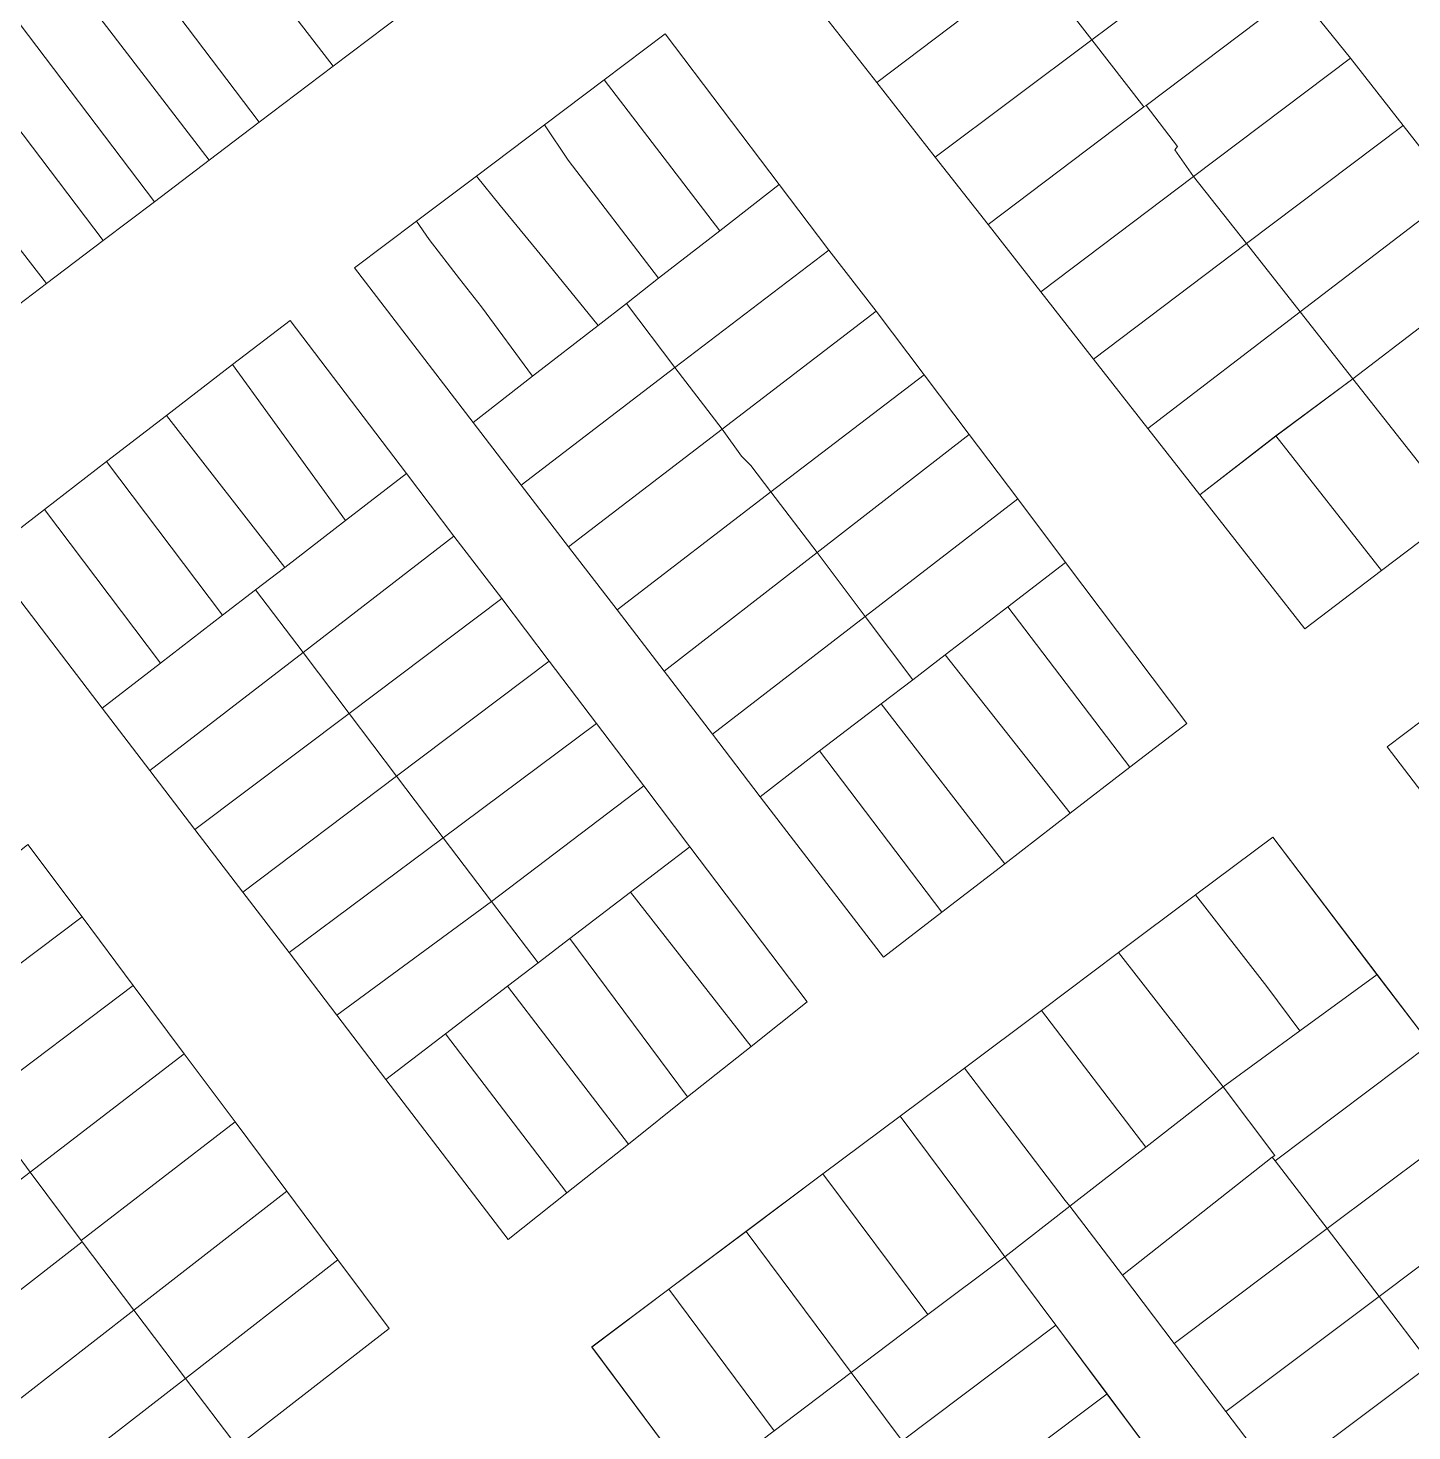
# Model space of a CAD drawing. Header units: metres. Extents: x 3873 to 16340, y -5213 to 3289.
# Drawn here: x 4429 to 4623.1, y 1346.9 to 1543.7 of the extents above; entities that cross this region are included whole.
import ezdxf

# ---------------------------------------------------------------- set-up
doc = ezdxf.new("R2010")
doc.units = ezdxf.units.M
doc.layers.add('CONTEXTO-MANZANAS', color=8, linetype='Continuous', lineweight=0, plot=False)
doc.layers.add('CONTEXTO-PARCELAS', color=9, linetype='Continuous', lineweight=0, plot=False)

msp = doc.modelspace()

# ---------------------------------------------------------------- linework, layer by layer
at = {"layer": 'CONTEXTO-MANZANAS'}
for points in [[(4606.97, 1548.79), (4614.5, 1539.45), (4621.88, 1530.01), (4629.28, 1520.54), (4636.66, 1511.1), (4651.44, 1492.16), (4640.25, 1483.73), (4629.6, 1475.7), (4618.85, 1467.57), (4608.07, 1459.41), (4593.35, 1478.2), (4586.07, 1487.51), (4578.44, 1497.23), (4571.07, 1506.66), (4563.66, 1516.1), (4556.25, 1525.57), (4548.07, 1536.04), (4533.69, 1554.38)], [(4481.72, 1545.82), (4471.82, 1538.32), (4461.44, 1530.45), (4454.44, 1525.13), (4446.75, 1519.29), (4439.57, 1513.85), (4431.6, 1507.82), (4423.72, 1501.85), (4407.69, 1489.7), (4396.69, 1504.23), (4385.16, 1519.41), (4379.19, 1527.29), (4371.82, 1537.01), (4364.29, 1546.98)], [(4501.47, 1530.1), (4509.82, 1536.38), (4518.38, 1542.85), (4534.38, 1521.7), (4541.32, 1512.51), (4547.97, 1503.95), (4554.69, 1495.04), (4561.03, 1486.63), (4567.82, 1477.63), (4574.53, 1468.7), (4591.53, 1446.13), (4583.53, 1439.98), (4575.19, 1433.54), (4566, 1426.45), (4557.19, 1419.66), (4549, 1413.32), (4531.72, 1435.85), (4525, 1444.6), (4518.22, 1453.45), (4511.63, 1462.04), (4504.82, 1470.91), (4498.19, 1479.54), (4491.44, 1488.35), (4474.82, 1510.01), (4483.5, 1516.6), (4491.94, 1522.91), (4501.47, 1530.1)], [(4465.78, 1502.66), (4482.1, 1481.16), (4488.75, 1472.38), (4495.47, 1463.66), (4502.13, 1454.88), (4508.75, 1446.13), (4515.41, 1437.35), (4521.85, 1428.82), (4538.32, 1407.07), (4530.44, 1400.82), (4521.53, 1393.73), (4513.22, 1387.1), (4504.6, 1380.26), (4496.38, 1373.73), (4479.22, 1396.2), (4472.35, 1405.2), (4465.63, 1413.98), (4459.16, 1422.45), (4452.41, 1431.26), (4446.1, 1439.54), (4439.41, 1448.26), (4423, 1469.73), (4431.35, 1476.13), (4440.03, 1482.85), (4448.47, 1489.32), (4457.72, 1496.45), (4465.78, 1502.66)], [(4632.99, 1425.35), (4619.66, 1442.85), (4632.03, 1452.2)], [(4429, 1429.16), (4436.6, 1419.01), (4443.78, 1409.38), (4450.94, 1399.76), (4458.07, 1390.23), (4465.32, 1380.51), (4472.47, 1370.88), (4479.66, 1361.26), (4458.35, 1344.7), (4437.03, 1328.1), (4429.85, 1337.73), (4422.69, 1347.35)], [(4580.03, 1262.1), (4565.85, 1281.16), (4558.66, 1290.79), (4551.5, 1300.41), (4544.32, 1310.04), (4537.16, 1319.66), (4529.96, 1329.28), (4522.91, 1338.76), (4508.12, 1358.63), (4518.91, 1366.76), (4529.7, 1374.88), (4540.5, 1382.95), (4551.32, 1391.04), (4560.35, 1397.79), (4571.16, 1405.88), (4581.97, 1413.98), (4592.78, 1422.07), (4603.6, 1430.16), (4618.21, 1410.91), (4625.65, 1401.13)]]:
    msp.add_lwpolyline(points, dxfattribs=at)
at = {"layer": 'CONTEXTO-PARCELAS'}
for points in [[(4426, 1618.85), (4434.32, 1607.98), (4442.19, 1597.66), (4450.07, 1587.32), (4457.94, 1576.98), (4460.28, 1573.95), (4465.66, 1566.85), (4481.72, 1545.82), (4471.82, 1538.32), (4450.28, 1566.26), (4415.74, 1611.07), (4426, 1618.85)], [(4426, 1618.85), (4434.32, 1607.98), (4442.19, 1597.66), (4450.07, 1587.32), (4457.94, 1576.98), (4460.28, 1573.95), (4465.66, 1566.85), (4481.72, 1545.82), (4471.82, 1538.32), (4450.28, 1566.26), (4415.74, 1611.07), (4426, 1618.85)], [(4569.97, 1552.63), (4573.25, 1555.13), (4580.35, 1560.51), (4591.28, 1568.79), (4599.69, 1558.07), (4578.22, 1542.01), (4569.97, 1552.63)], [(4569.97, 1552.63), (4573.25, 1555.13), (4580.35, 1560.51), (4591.28, 1568.79), (4599.69, 1558.07), (4578.22, 1542.01), (4569.97, 1552.63)], [(4569.97, 1552.63), (4573.25, 1555.13), (4580.35, 1560.51), (4591.28, 1568.79), (4599.69, 1558.07), (4578.22, 1542.01), (4569.97, 1552.63)], [(4548.07, 1536.04), (4533.69, 1554.38), (4550.53, 1567.1), (4564.32, 1548.35), (4548.07, 1536.04)], [(4548.07, 1536.04), (4533.69, 1554.38), (4550.53, 1567.1), (4564.32, 1548.35), (4548.07, 1536.04)], [(4548.07, 1536.04), (4533.69, 1554.38), (4550.53, 1567.1), (4564.32, 1548.35), (4548.07, 1536.04)], [(4440.22, 1558.51), (4442.22, 1560.04), (4450.28, 1566.26), (4471.82, 1538.32), (4461.44, 1530.45), (4440.22, 1558.51)], [(4440.22, 1558.51), (4442.22, 1560.04), (4450.28, 1566.26), (4471.82, 1538.32), (4461.44, 1530.45), (4440.22, 1558.51)], [(4454.44, 1525.13), (4433.07, 1553.01), (4434.28, 1553.95), (4440.22, 1558.51), (4461.44, 1530.45), (4454.44, 1525.13)], [(4454.44, 1525.13), (4433.07, 1553.01), (4434.28, 1553.95), (4440.22, 1558.51), (4461.44, 1530.45), (4454.44, 1525.13)], [(4578.22, 1542.01), (4599.69, 1558.07), (4606.97, 1548.79), (4585.82, 1532.82), (4585.5, 1532.6), (4578.22, 1542.01)], [(4578.22, 1542.01), (4599.69, 1558.07), (4606.97, 1548.79), (4585.82, 1532.82), (4585.5, 1532.6), (4578.22, 1542.01)], [(4426.35, 1547.85), (4433.07, 1553.01), (4454.44, 1525.13), (4446.75, 1519.29), (4425.57, 1547.26), (4426.35, 1547.85)], [(4426.35, 1547.85), (4433.07, 1553.01), (4454.44, 1525.13), (4446.75, 1519.29), (4425.57, 1547.26), (4426.35, 1547.85)], [(4556.25, 1525.57), (4548.07, 1536.04), (4564.32, 1548.35), (4569.97, 1552.63), (4578.22, 1542.01), (4556.25, 1525.57)], [(4556.25, 1525.57), (4548.07, 1536.04), (4564.32, 1548.35), (4569.97, 1552.63), (4578.22, 1542.01), (4556.25, 1525.57)], [(4585.82, 1532.82), (4606.97, 1548.79), (4614.5, 1539.45), (4592.5, 1522.85), (4589.85, 1526.6), (4590.25, 1527.07), (4585.82, 1532.82)], [(4585.82, 1532.82), (4606.97, 1548.79), (4614.5, 1539.45), (4592.5, 1522.85), (4589.85, 1526.6), (4590.25, 1527.07), (4585.82, 1532.82)], [(4439.57, 1513.85), (4418.41, 1541.76), (4425.57, 1547.26), (4446.75, 1519.29), (4439.57, 1513.85)], [(4439.57, 1513.85), (4418.41, 1541.76), (4425.57, 1547.26), (4446.75, 1519.29), (4439.57, 1513.85)], [(4431.6, 1507.82), (4408.82, 1537.23), (4417, 1543.66), (4418.41, 1541.76), (4439.57, 1513.85), (4431.6, 1507.82)], [(4431.6, 1507.82), (4408.82, 1537.23), (4417, 1543.66), (4418.41, 1541.76), (4439.57, 1513.85), (4431.6, 1507.82)], [(4526.07, 1515.23), (4509.82, 1536.38), (4518.38, 1542.85), (4534.38, 1521.7), (4526.07, 1515.23)], [(4526.07, 1515.23), (4509.82, 1536.38), (4518.38, 1542.85), (4534.38, 1521.7), (4526.07, 1515.23)], [(4526.07, 1515.23), (4509.82, 1536.38), (4518.38, 1542.85), (4534.38, 1521.7), (4526.07, 1515.23)], [(4556.25, 1525.57), (4578.22, 1542.01), (4585.5, 1532.6), (4563.66, 1516.1), (4556.25, 1525.57)], [(4556.25, 1525.57), (4578.22, 1542.01), (4585.5, 1532.6), (4563.66, 1516.1), (4556.25, 1525.57)], [(4556.25, 1525.57), (4578.22, 1542.01), (4585.5, 1532.6), (4563.66, 1516.1), (4556.25, 1525.57)], [(4592.5, 1522.85), (4614.5, 1539.45), (4621.88, 1530.01), (4599.91, 1513.45), (4592.5, 1522.85)], [(4592.5, 1522.85), (4614.5, 1539.45), (4621.88, 1530.01), (4599.91, 1513.45), (4592.5, 1522.85)], [(4592.5, 1522.85), (4614.5, 1539.45), (4621.88, 1530.01), (4599.91, 1513.45), (4592.5, 1522.85)], [(4423.72, 1501.85), (4413.25, 1515.54), (4401.72, 1530.66), (4401.35, 1531.35), (4408.82, 1537.23), (4431.6, 1507.82), (4423.72, 1501.85)], [(4423.72, 1501.85), (4413.25, 1515.54), (4401.72, 1530.66), (4401.35, 1531.35), (4408.82, 1537.23), (4431.6, 1507.82), (4423.72, 1501.85)], [(4517.47, 1508.57), (4504.78, 1525.13), (4501.47, 1530.1), (4509.82, 1536.38), (4526.07, 1515.23), (4517.47, 1508.57)], [(4517.47, 1508.57), (4504.78, 1525.13), (4501.47, 1530.1), (4509.82, 1536.38), (4526.07, 1515.23), (4517.47, 1508.57)], [(4517.47, 1508.57), (4504.78, 1525.13), (4501.47, 1530.1), (4509.82, 1536.38), (4526.07, 1515.23), (4517.47, 1508.57)], [(4585.5, 1532.6), (4585.82, 1532.82), (4590.25, 1527.07), (4589.85, 1526.6), (4592.5, 1522.85), (4571.07, 1506.66), (4563.66, 1516.1), (4585.5, 1532.6)], [(4585.5, 1532.6), (4585.82, 1532.82), (4590.25, 1527.07), (4589.85, 1526.6), (4592.5, 1522.85), (4571.07, 1506.66), (4563.66, 1516.1), (4585.5, 1532.6)], [(4508.97, 1501.95), (4501.5, 1511.13), (4495.25, 1518.79), (4491.94, 1522.91), (4501.47, 1530.1), (4504.78, 1525.13), (4517.47, 1508.57), (4512.97, 1505.04), (4508.97, 1501.95)], [(4508.97, 1501.95), (4501.5, 1511.13), (4495.25, 1518.79), (4491.94, 1522.91), (4501.47, 1530.1), (4504.78, 1525.13), (4517.47, 1508.57), (4512.97, 1505.04), (4508.97, 1501.95)], [(4508.97, 1501.95), (4501.5, 1511.13), (4495.25, 1518.79), (4491.94, 1522.91), (4501.47, 1530.1), (4504.78, 1525.13), (4517.47, 1508.57), (4512.97, 1505.04), (4508.97, 1501.95)], [(4607.44, 1503.85), (4599.91, 1513.45), (4621.88, 1530.01), (4629.28, 1520.54), (4607.44, 1503.85)], [(4607.44, 1503.85), (4599.91, 1513.45), (4621.88, 1530.01), (4629.28, 1520.54), (4607.44, 1503.85)], [(4607.44, 1503.85), (4599.91, 1513.45), (4621.88, 1530.01), (4629.28, 1520.54), (4607.44, 1503.85)], [(4483.5, 1516.6), (4491.94, 1522.91), (4495.25, 1518.79), (4501.5, 1511.13), (4508.97, 1501.95), (4499.78, 1494.82), (4492.63, 1504.57), (4489.53, 1508.51), (4485.28, 1514.01), (4483.5, 1516.6)], [(4483.5, 1516.6), (4491.94, 1522.91), (4495.25, 1518.79), (4501.5, 1511.13), (4508.97, 1501.95), (4499.78, 1494.82), (4492.63, 1504.57), (4489.53, 1508.51), (4485.28, 1514.01), (4483.5, 1516.6)], [(4483.5, 1516.6), (4491.94, 1522.91), (4495.25, 1518.79), (4501.5, 1511.13), (4508.97, 1501.95), (4499.78, 1494.82), (4492.63, 1504.57), (4489.53, 1508.51), (4485.28, 1514.01), (4483.5, 1516.6)], [(4512.97, 1505.04), (4517.47, 1508.57), (4526.07, 1515.23), (4534.38, 1521.7), (4541.32, 1512.51), (4519.75, 1496.04), (4512.97, 1505.04)], [(4512.97, 1505.04), (4517.47, 1508.57), (4526.07, 1515.23), (4534.38, 1521.7), (4541.32, 1512.51), (4519.75, 1496.04), (4512.97, 1505.04)], [(4512.97, 1505.04), (4517.47, 1508.57), (4526.07, 1515.23), (4534.38, 1521.7), (4541.32, 1512.51), (4519.75, 1496.04), (4512.97, 1505.04)], [(4578.44, 1497.23), (4571.07, 1506.66), (4592.5, 1522.85), (4599.91, 1513.45), (4578.44, 1497.23)], [(4578.44, 1497.23), (4571.07, 1506.66), (4592.5, 1522.85), (4599.91, 1513.45), (4578.44, 1497.23)], [(4614.82, 1494.48), (4607.44, 1503.85), (4629.28, 1520.54), (4636.66, 1511.1), (4624.97, 1502.23), (4614.82, 1494.48)], [(4614.82, 1494.48), (4607.44, 1503.85), (4629.28, 1520.54), (4636.66, 1511.1), (4624.97, 1502.23), (4614.82, 1494.48)], [(4474.82, 1510.01), (4483.5, 1516.6), (4485.28, 1514.01), (4489.53, 1508.51), (4492.63, 1504.57), (4499.78, 1494.82), (4491.44, 1488.35), (4474.82, 1510.01)], [(4474.82, 1510.01), (4483.5, 1516.6), (4485.28, 1514.01), (4489.53, 1508.51), (4492.63, 1504.57), (4499.78, 1494.82), (4491.44, 1488.35), (4474.82, 1510.01)], [(4474.82, 1510.01), (4483.5, 1516.6), (4485.28, 1514.01), (4489.53, 1508.51), (4492.63, 1504.57), (4499.78, 1494.82), (4491.44, 1488.35), (4474.82, 1510.01)], [(4578.44, 1497.23), (4599.91, 1513.45), (4607.44, 1503.85), (4586.07, 1487.51), (4578.44, 1497.23)], [(4578.44, 1497.23), (4599.91, 1513.45), (4607.44, 1503.85), (4586.07, 1487.51), (4578.44, 1497.23)], [(4526.38, 1487.41), (4519.75, 1496.04), (4541.32, 1512.51), (4547.97, 1503.95), (4526.38, 1487.41)], [(4526.38, 1487.41), (4519.75, 1496.04), (4541.32, 1512.51), (4547.97, 1503.95), (4526.38, 1487.41)], [(4526.38, 1487.41), (4519.75, 1496.04), (4541.32, 1512.51), (4547.97, 1503.95), (4526.38, 1487.41)], [(4498.19, 1479.54), (4491.44, 1488.35), (4499.78, 1494.82), (4508.97, 1501.95), (4512.97, 1505.04), (4519.75, 1496.04), (4498.19, 1479.54)], [(4498.19, 1479.54), (4491.44, 1488.35), (4499.78, 1494.82), (4508.97, 1501.95), (4512.97, 1505.04), (4519.75, 1496.04), (4498.19, 1479.54)], [(4498.19, 1479.54), (4491.44, 1488.35), (4499.78, 1494.82), (4508.97, 1501.95), (4512.97, 1505.04), (4519.75, 1496.04), (4498.19, 1479.54)], [(4529.1, 1483.6), (4526.38, 1487.41), (4547.97, 1503.95), (4554.69, 1495.04), (4533.22, 1478.6), (4530.38, 1482.32), (4529.1, 1483.6)], [(4529.1, 1483.6), (4526.38, 1487.41), (4547.97, 1503.95), (4554.69, 1495.04), (4533.22, 1478.6), (4530.38, 1482.32), (4529.1, 1483.6)], [(4586.07, 1487.51), (4607.44, 1503.85), (4614.82, 1494.47), (4604.04, 1486.44), (4593.35, 1478.19), (4586.07, 1487.51)], [(4586.07, 1487.51), (4607.44, 1503.85), (4614.82, 1494.47), (4604.04, 1486.44), (4593.35, 1478.19), (4586.07, 1487.51)], [(4457.72, 1496.45), (4465.78, 1502.66), (4482.1, 1481.16), (4473.53, 1474.57), (4457.72, 1496.45)], [(4457.72, 1496.45), (4465.78, 1502.66), (4482.1, 1481.16), (4473.53, 1474.57), (4457.72, 1496.45)], [(4457.72, 1496.45), (4465.78, 1502.66), (4482.1, 1481.16), (4473.53, 1474.57), (4457.72, 1496.45)], [(4629.6, 1475.7), (4614.82, 1494.48), (4624.97, 1502.23), (4626.91, 1499.48), (4627.69, 1500.04), (4640.25, 1483.73), (4629.6, 1475.7)], [(4629.6, 1475.7), (4614.82, 1494.48), (4624.97, 1502.23), (4626.91, 1499.48), (4627.69, 1500.04), (4640.25, 1483.73), (4629.6, 1475.7)], [(4629.6, 1475.7), (4614.82, 1494.48), (4624.97, 1502.23), (4626.91, 1499.48), (4627.69, 1500.04), (4640.25, 1483.73), (4629.6, 1475.7)], [(4448.47, 1489.32), (4457.72, 1496.45), (4473.53, 1474.57), (4465.03, 1468.01), (4448.47, 1489.32)], [(4448.47, 1489.32), (4457.72, 1496.45), (4473.53, 1474.57), (4465.03, 1468.01), (4448.47, 1489.32)], [(4448.47, 1489.32), (4457.72, 1496.45), (4473.53, 1474.57), (4465.03, 1468.01), (4448.47, 1489.32)], [(4498.19, 1479.54), (4519.75, 1496.04), (4526.38, 1487.41), (4504.82, 1470.91), (4498.19, 1479.54)], [(4498.19, 1479.54), (4519.75, 1496.04), (4526.38, 1487.41), (4504.82, 1470.91), (4498.19, 1479.54)], [(4498.19, 1479.54), (4519.75, 1496.04), (4526.38, 1487.41), (4504.82, 1470.91), (4498.19, 1479.54)], [(4533.22, 1478.6), (4554.69, 1495.04), (4561.03, 1486.63), (4539.72, 1470.1), (4533.22, 1478.6)], [(4533.22, 1478.6), (4554.69, 1495.04), (4561.03, 1486.63), (4539.72, 1470.1), (4533.22, 1478.6)], [(4533.22, 1478.6), (4554.69, 1495.04), (4561.03, 1486.63), (4539.72, 1470.1), (4533.22, 1478.6)], [(4618.85, 1467.57), (4604.03, 1486.45), (4614.82, 1494.48), (4629.6, 1475.7), (4618.85, 1467.57)], [(4618.85, 1467.57), (4604.03, 1486.45), (4614.82, 1494.48), (4629.6, 1475.7), (4618.85, 1467.57)], [(4456.32, 1461.29), (4440.03, 1482.85), (4448.47, 1489.32), (4465.03, 1468.01), (4460.94, 1464.85), (4456.32, 1461.29)], [(4456.32, 1461.29), (4440.03, 1482.85), (4448.47, 1489.32), (4465.03, 1468.01), (4460.94, 1464.85), (4456.32, 1461.29)], [(4456.32, 1461.29), (4440.03, 1482.85), (4448.47, 1489.32), (4465.03, 1468.01), (4460.94, 1464.85), (4456.32, 1461.29)], [(4511.63, 1462.04), (4504.82, 1470.91), (4526.38, 1487.41), (4529.1, 1483.6), (4530.38, 1482.32), (4533.22, 1478.6), (4511.63, 1462.04)], [(4511.63, 1462.04), (4504.82, 1470.91), (4526.38, 1487.41), (4529.1, 1483.6), (4530.38, 1482.32), (4533.22, 1478.6), (4511.63, 1462.04)], [(4511.63, 1462.04), (4504.82, 1470.91), (4526.38, 1487.41), (4529.1, 1483.6), (4530.38, 1482.32), (4533.22, 1478.6), (4511.63, 1462.04)], [(4546.44, 1461.13), (4539.72, 1470.1), (4561.03, 1486.63), (4567.82, 1477.63), (4546.44, 1461.13)], [(4546.44, 1461.13), (4539.72, 1470.1), (4561.03, 1486.63), (4567.82, 1477.63), (4546.44, 1461.13)], [(4608.07, 1459.41), (4593.35, 1478.2), (4604.03, 1486.45), (4618.85, 1467.57), (4608.07, 1459.41)], [(4608.07, 1459.41), (4593.35, 1478.2), (4604.03, 1486.45), (4618.85, 1467.57), (4608.07, 1459.41)], [(4447.6, 1454.57), (4431.35, 1476.13), (4440.03, 1482.85), (4456.32, 1461.29), (4447.6, 1454.57)], [(4447.6, 1454.57), (4431.35, 1476.13), (4440.03, 1482.85), (4456.32, 1461.29), (4447.6, 1454.57)], [(4447.6, 1454.57), (4431.35, 1476.13), (4440.03, 1482.85), (4456.32, 1461.29), (4447.6, 1454.57)], [(4467.6, 1456.07), (4460.94, 1464.85), (4465.03, 1468.01), (4473.53, 1474.57), (4482.1, 1481.16), (4488.75, 1472.38), (4467.6, 1456.07)], [(4467.6, 1456.07), (4460.94, 1464.85), (4465.03, 1468.01), (4473.53, 1474.57), (4482.1, 1481.16), (4488.75, 1472.38), (4467.6, 1456.07)], [(4467.6, 1456.07), (4460.94, 1464.85), (4465.03, 1468.01), (4473.53, 1474.57), (4482.1, 1481.16), (4488.75, 1472.38), (4467.6, 1456.07)], [(4518.22, 1453.45), (4511.63, 1462.04), (4533.22, 1478.6), (4539.72, 1470.1), (4518.22, 1453.45)], [(4518.22, 1453.45), (4511.63, 1462.04), (4533.22, 1478.6), (4539.72, 1470.1), (4518.22, 1453.45)], [(4518.22, 1453.45), (4511.63, 1462.04), (4533.22, 1478.6), (4539.72, 1470.1), (4518.22, 1453.45)], [(4439.41, 1448.26), (4423, 1469.73), (4431.35, 1476.13), (4447.6, 1454.57), (4439.41, 1448.26)], [(4439.41, 1448.26), (4423, 1469.73), (4431.35, 1476.13), (4447.6, 1454.57), (4439.41, 1448.26)], [(4439.41, 1448.26), (4423, 1469.73), (4431.35, 1476.13), (4447.6, 1454.57), (4439.41, 1448.26)], [(4574.53, 1468.7), (4566.44, 1462.48), (4557.63, 1455.76), (4553.13, 1452.26), (4546.44, 1461.13), (4567.82, 1477.63), (4574.53, 1468.7)], [(4574.53, 1468.7), (4566.44, 1462.48), (4557.63, 1455.76), (4553.13, 1452.26), (4546.44, 1461.13), (4567.82, 1477.63), (4574.53, 1468.7)], [(4467.6, 1456.07), (4488.75, 1472.38), (4495.47, 1463.66), (4474.07, 1447.54), (4467.6, 1456.07)], [(4467.6, 1456.07), (4488.75, 1472.38), (4495.47, 1463.66), (4474.07, 1447.54), (4467.6, 1456.07)], [(4467.6, 1456.07), (4488.75, 1472.38), (4495.47, 1463.66), (4474.07, 1447.54), (4467.6, 1456.07)], [(4518.22, 1453.45), (4539.72, 1470.1), (4546.44, 1461.13), (4525, 1444.6), (4518.22, 1453.45)], [(4518.22, 1453.45), (4539.72, 1470.1), (4546.44, 1461.13), (4525, 1444.6), (4518.22, 1453.45)], [(4518.22, 1453.45), (4539.72, 1470.1), (4546.44, 1461.13), (4525, 1444.6), (4518.22, 1453.45)], [(4566.44, 1462.48), (4574.53, 1468.7), (4591.53, 1446.13), (4583.53, 1439.98), (4566.44, 1462.48)], [(4566.44, 1462.48), (4574.53, 1468.7), (4591.53, 1446.13), (4583.53, 1439.98), (4566.44, 1462.48)], [(4566.44, 1462.48), (4574.53, 1468.7), (4591.53, 1446.13), (4583.53, 1439.98), (4566.44, 1462.48)], [(4439.41, 1448.26), (4447.6, 1454.57), (4456.32, 1461.29), (4460.94, 1464.85), (4467.6, 1456.07), (4446.1, 1439.54), (4439.41, 1448.26)], [(4439.41, 1448.26), (4447.6, 1454.57), (4456.32, 1461.29), (4460.94, 1464.85), (4467.6, 1456.07), (4446.1, 1439.54), (4439.41, 1448.26)], [(4439.41, 1448.26), (4447.6, 1454.57), (4456.32, 1461.29), (4460.94, 1464.85), (4467.6, 1456.07), (4446.1, 1439.54), (4439.41, 1448.26)], [(4474.07, 1447.54), (4495.47, 1463.66), (4502.13, 1454.88), (4480.72, 1438.73), (4474.07, 1447.54)], [(4474.07, 1447.54), (4495.47, 1463.66), (4502.13, 1454.88), (4480.72, 1438.73), (4474.07, 1447.54)], [(4474.07, 1447.54), (4495.47, 1463.66), (4502.13, 1454.88), (4480.72, 1438.73), (4474.07, 1447.54)], [(4557.63, 1455.76), (4566.44, 1462.48), (4583.53, 1439.98), (4575.19, 1433.54), (4557.63, 1455.76)], [(4557.63, 1455.76), (4566.44, 1462.48), (4583.53, 1439.98), (4575.19, 1433.54), (4557.63, 1455.76)], [(4557.63, 1455.76), (4566.44, 1462.48), (4583.53, 1439.98), (4575.19, 1433.54), (4557.63, 1455.76)], [(4525, 1444.6), (4546.44, 1461.13), (4553.13, 1452.26), (4548.66, 1448.88), (4540.03, 1442.26), (4531.72, 1435.85), (4525, 1444.6)], [(4525, 1444.6), (4546.44, 1461.13), (4553.13, 1452.26), (4548.66, 1448.88), (4540.03, 1442.26), (4531.72, 1435.85), (4525, 1444.6)], [(4525, 1444.6), (4546.44, 1461.13), (4553.13, 1452.26), (4548.66, 1448.88), (4540.03, 1442.26), (4531.72, 1435.85), (4525, 1444.6)], [(4446.1, 1439.54), (4467.6, 1456.07), (4474.07, 1447.54), (4452.41, 1431.26), (4446.1, 1439.54)], [(4446.1, 1439.54), (4467.6, 1456.07), (4474.07, 1447.54), (4452.41, 1431.26), (4446.1, 1439.54)], [(4446.1, 1439.54), (4467.6, 1456.07), (4474.07, 1447.54), (4452.41, 1431.26), (4446.1, 1439.54)], [(4487.25, 1430.1), (4480.72, 1438.73), (4502.13, 1454.88), (4508.75, 1446.13), (4487.25, 1430.1)], [(4487.25, 1430.1), (4480.72, 1438.73), (4502.13, 1454.88), (4508.75, 1446.13), (4487.25, 1430.1)], [(4487.25, 1430.1), (4480.72, 1438.73), (4502.13, 1454.88), (4508.75, 1446.13), (4487.25, 1430.1)], [(4566, 1426.45), (4548.66, 1448.88), (4553.13, 1452.26), (4557.63, 1455.76), (4575.19, 1433.54), (4566, 1426.45)], [(4566, 1426.45), (4548.66, 1448.88), (4553.13, 1452.26), (4557.63, 1455.76), (4575.19, 1433.54), (4566, 1426.45)], [(4566, 1426.45), (4548.66, 1448.88), (4553.13, 1452.26), (4557.63, 1455.76), (4575.19, 1433.54), (4566, 1426.45)], [(4619.66, 1442.85), (4632.03, 1452.2), (4645.24, 1434.6), (4632.99, 1425.35), (4619.66, 1442.85)], [(4619.66, 1442.85), (4632.03, 1452.2), (4645.24, 1434.6), (4632.99, 1425.35), (4619.66, 1442.85)], [(4557.19, 1419.66), (4540.03, 1442.26), (4548.66, 1448.88), (4566, 1426.45), (4557.19, 1419.66)], [(4557.19, 1419.66), (4540.03, 1442.26), (4548.66, 1448.88), (4566, 1426.45), (4557.19, 1419.66)], [(4557.19, 1419.66), (4540.03, 1442.26), (4548.66, 1448.88), (4566, 1426.45), (4557.19, 1419.66)], [(4459.16, 1422.45), (4452.41, 1431.26), (4474.07, 1447.54), (4480.72, 1438.73), (4459.16, 1422.45)], [(4459.16, 1422.45), (4452.41, 1431.26), (4474.07, 1447.54), (4480.72, 1438.73), (4459.16, 1422.45)], [(4459.16, 1422.45), (4452.41, 1431.26), (4474.07, 1447.54), (4480.72, 1438.73), (4459.16, 1422.45)], [(4487.25, 1430.1), (4508.75, 1446.13), (4515.41, 1437.35), (4494.03, 1421.16), (4487.25, 1430.1)], [(4487.25, 1430.1), (4508.75, 1446.13), (4515.41, 1437.35), (4494.03, 1421.16), (4487.25, 1430.1)], [(4487.25, 1430.1), (4508.75, 1446.13), (4515.41, 1437.35), (4494.03, 1421.16), (4487.25, 1430.1)], [(4549, 1413.32), (4531.72, 1435.85), (4540.03, 1442.26), (4557.19, 1419.66), (4549, 1413.32)], [(4549, 1413.32), (4531.72, 1435.85), (4540.03, 1442.26), (4557.19, 1419.66), (4549, 1413.32)], [(4549, 1413.32), (4531.72, 1435.85), (4540.03, 1442.26), (4557.19, 1419.66), (4549, 1413.32)], [(4459.16, 1422.45), (4480.72, 1438.73), (4487.25, 1430.1), (4465.63, 1413.98), (4459.16, 1422.45)], [(4459.16, 1422.45), (4480.72, 1438.73), (4487.25, 1430.1), (4465.63, 1413.98), (4459.16, 1422.45)], [(4459.16, 1422.45), (4480.72, 1438.73), (4487.25, 1430.1), (4465.63, 1413.98), (4459.16, 1422.45)], [(4494.03, 1421.16), (4515.41, 1437.35), (4521.85, 1428.82), (4513.53, 1422.45), (4505.03, 1415.95), (4500.57, 1412.54), (4494.03, 1421.16)], [(4494.03, 1421.16), (4515.41, 1437.35), (4521.85, 1428.82), (4513.53, 1422.45), (4505.03, 1415.95), (4500.57, 1412.54), (4494.03, 1421.16)], [(4494.03, 1421.16), (4515.41, 1437.35), (4521.85, 1428.82), (4513.53, 1422.45), (4505.03, 1415.95), (4500.57, 1412.54), (4494.03, 1421.16)], [(4407.85, 1412.26), (4429, 1429.16), (4436.6, 1419.01), (4414.91, 1402.66), (4407.85, 1412.26)], [(4407.85, 1412.26), (4429, 1429.16), (4436.6, 1419.01), (4414.91, 1402.66), (4407.85, 1412.26)], [(4465.63, 1413.98), (4487.25, 1430.1), (4494.03, 1421.16), (4472.35, 1405.2), (4465.63, 1413.98)], [(4465.63, 1413.98), (4487.25, 1430.1), (4494.03, 1421.16), (4472.35, 1405.2), (4465.63, 1413.98)], [(4465.63, 1413.98), (4487.25, 1430.1), (4494.03, 1421.16), (4472.35, 1405.2), (4465.63, 1413.98)], [(4513.53, 1422.45), (4521.85, 1428.82), (4538.32, 1407.07), (4530.44, 1400.82), (4513.53, 1422.45)], [(4513.53, 1422.45), (4521.85, 1428.82), (4538.32, 1407.07), (4530.44, 1400.82), (4513.53, 1422.45)], [(4513.53, 1422.45), (4521.85, 1428.82), (4538.32, 1407.07), (4530.44, 1400.82), (4513.53, 1422.45)], [(4592.78, 1422.07), (4603.6, 1430.16), (4618.22, 1410.91), (4607.41, 1403.01), (4602.78, 1409.23), (4592.78, 1422.07)], [(4592.78, 1422.07), (4603.6, 1430.16), (4618.22, 1410.91), (4607.41, 1403.01), (4602.78, 1409.23), (4592.78, 1422.07)], [(4592.78, 1422.07), (4603.6, 1430.16), (4618.22, 1410.91), (4607.41, 1403.01), (4602.78, 1409.23), (4592.78, 1422.07)], [(4479.22, 1396.2), (4472.35, 1405.2), (4494.03, 1421.16), (4500.57, 1412.54), (4496.28, 1409.26), (4487.57, 1402.57), (4479.22, 1396.2)], [(4479.22, 1396.2), (4472.35, 1405.2), (4494.03, 1421.16), (4500.57, 1412.54), (4496.28, 1409.26), (4487.57, 1402.57), (4479.22, 1396.2)], [(4479.22, 1396.2), (4472.35, 1405.2), (4494.03, 1421.16), (4500.57, 1412.54), (4496.28, 1409.26), (4487.57, 1402.57), (4479.22, 1396.2)], [(4505.03, 1415.95), (4513.53, 1422.45), (4530.44, 1400.82), (4521.53, 1393.73), (4505.03, 1415.95)], [(4505.03, 1415.95), (4513.53, 1422.45), (4530.44, 1400.82), (4521.53, 1393.73), (4505.03, 1415.95)], [(4505.03, 1415.95), (4513.53, 1422.45), (4530.44, 1400.82), (4521.53, 1393.73), (4505.03, 1415.95)], [(4581.97, 1413.98), (4592.78, 1422.07), (4602.78, 1409.23), (4607.41, 1403.01), (4596.66, 1395.13), (4581.97, 1413.98)], [(4581.97, 1413.98), (4592.78, 1422.07), (4602.78, 1409.23), (4607.41, 1403.01), (4596.66, 1395.13), (4581.97, 1413.98)], [(4414.91, 1402.66), (4436.6, 1419.01), (4443.78, 1409.38), (4422.07, 1392.98), (4414.91, 1402.66)], [(4414.91, 1402.66), (4436.6, 1419.01), (4443.78, 1409.38), (4422.07, 1392.98), (4414.91, 1402.66)], [(4513.22, 1387.1), (4496.28, 1409.26), (4500.57, 1412.54), (4505.03, 1415.95), (4521.53, 1393.73), (4513.22, 1387.1)], [(4513.22, 1387.1), (4496.28, 1409.26), (4500.57, 1412.54), (4505.03, 1415.95), (4521.53, 1393.73), (4513.22, 1387.1)], [(4513.22, 1387.1), (4496.28, 1409.26), (4500.57, 1412.54), (4505.03, 1415.95), (4521.53, 1393.73), (4513.22, 1387.1)], [(4585.78, 1386.7), (4571.16, 1405.88), (4581.97, 1413.98), (4596.66, 1395.13), (4585.78, 1386.7)], [(4585.78, 1386.7), (4571.16, 1405.88), (4581.97, 1413.98), (4596.66, 1395.13), (4585.78, 1386.7)], [(4585.78, 1386.7), (4571.16, 1405.88), (4581.97, 1413.98), (4596.66, 1395.13), (4585.78, 1386.7)], [(4429.35, 1383.2), (4422.07, 1392.98), (4443.78, 1409.38), (4450.94, 1399.76), (4429.35, 1383.2)], [(4429.35, 1383.2), (4422.07, 1392.98), (4443.78, 1409.38), (4450.94, 1399.76), (4429.35, 1383.2)], [(4487.57, 1402.57), (4496.28, 1409.26), (4513.22, 1387.1), (4504.6, 1380.26), (4487.57, 1402.57)], [(4487.57, 1402.57), (4496.28, 1409.26), (4513.22, 1387.1), (4504.6, 1380.26), (4487.57, 1402.57)], [(4487.57, 1402.57), (4496.28, 1409.26), (4513.22, 1387.1), (4504.6, 1380.26), (4487.57, 1402.57)], [(4603.94, 1384.79), (4603.53, 1385.29), (4603.88, 1385.54), (4596.66, 1395.13), (4607.41, 1403.01), (4618.22, 1410.91), (4625.66, 1401.13), (4603.94, 1384.79)], [(4603.94, 1384.79), (4603.53, 1385.29), (4603.88, 1385.54), (4596.66, 1395.13), (4607.41, 1403.01), (4618.22, 1410.91), (4625.66, 1401.13), (4603.94, 1384.79)], [(4575.13, 1378.41), (4574.5, 1379.23), (4560.35, 1397.79), (4571.16, 1405.88), (4585.78, 1386.7), (4575.13, 1378.41)], [(4575.13, 1378.41), (4574.5, 1379.23), (4560.35, 1397.79), (4571.16, 1405.88), (4585.78, 1386.7), (4575.13, 1378.41)], [(4575.13, 1378.41), (4574.5, 1379.23), (4560.35, 1397.79), (4571.16, 1405.88), (4585.78, 1386.7), (4575.13, 1378.41)], [(4479.22, 1396.2), (4487.57, 1402.57), (4504.6, 1380.26), (4496.38, 1373.73), (4479.22, 1396.2)], [(4479.22, 1396.2), (4487.57, 1402.57), (4504.6, 1380.26), (4496.38, 1373.73), (4479.22, 1396.2)], [(4479.22, 1396.2), (4487.57, 1402.57), (4504.6, 1380.26), (4496.38, 1373.73), (4479.22, 1396.2)], [(4603.94, 1384.79), (4625.66, 1401.13), (4632.94, 1391.57), (4611.22, 1375.26), (4603.94, 1384.79)], [(4603.94, 1384.79), (4625.66, 1401.13), (4632.94, 1391.57), (4611.22, 1375.26), (4603.94, 1384.79)], [(4429.35, 1383.2), (4450.94, 1399.76), (4458.07, 1390.23), (4436.47, 1373.6), (4429.35, 1383.2)], [(4429.35, 1383.2), (4450.94, 1399.76), (4458.07, 1390.23), (4436.47, 1373.6), (4429.35, 1383.2)], [(4551.32, 1391.04), (4560.35, 1397.79), (4574.5, 1379.23), (4575.13, 1378.41), (4566, 1371.32), (4565.16, 1372.48), (4551.32, 1391.04)], [(4551.32, 1391.04), (4560.35, 1397.79), (4574.5, 1379.23), (4575.13, 1378.41), (4566, 1371.32), (4565.16, 1372.48), (4551.32, 1391.04)], [(4603.88, 1385.54), (4603.53, 1385.29), (4582.5, 1368.73), (4575.13, 1378.41), (4585.78, 1386.7), (4596.66, 1395.13), (4603.88, 1385.54)], [(4603.88, 1385.54), (4603.53, 1385.29), (4582.5, 1368.73), (4575.13, 1378.41), (4585.78, 1386.7), (4596.66, 1395.13), (4603.88, 1385.54)], [(4603.88, 1385.54), (4603.53, 1385.29), (4582.5, 1368.73), (4575.13, 1378.41), (4585.78, 1386.7), (4596.66, 1395.13), (4603.88, 1385.54)], [(4408.07, 1366.91), (4400.75, 1376.76), (4422.07, 1392.98), (4429.35, 1383.2), (4408.07, 1366.91)], [(4408.07, 1366.91), (4400.75, 1376.76), (4422.07, 1392.98), (4429.35, 1383.2), (4408.07, 1366.91)], [(4618.5, 1365.73), (4611.22, 1375.26), (4632.94, 1391.57), (4640.19, 1382.04), (4618.5, 1365.73)], [(4618.5, 1365.73), (4611.22, 1375.26), (4632.94, 1391.57), (4640.19, 1382.04), (4618.5, 1365.73)], [(4618.5, 1365.73), (4611.22, 1375.26), (4632.94, 1391.57), (4640.19, 1382.04), (4618.5, 1365.73)], [(4443.88, 1363.82), (4436.63, 1373.41), (4436.47, 1373.6), (4458.07, 1390.23), (4465.32, 1380.51), (4443.88, 1363.82)], [(4443.88, 1363.82), (4436.63, 1373.41), (4436.47, 1373.6), (4458.07, 1390.23), (4465.32, 1380.51), (4443.88, 1363.82)], [(4555.22, 1363.2), (4540.5, 1382.95), (4551.32, 1391.04), (4565.16, 1372.48), (4566, 1371.32), (4555.22, 1363.2)], [(4555.22, 1363.2), (4540.5, 1382.95), (4551.32, 1391.04), (4565.16, 1372.48), (4566, 1371.32), (4555.22, 1363.2)], [(4555.22, 1363.2), (4540.5, 1382.95), (4551.32, 1391.04), (4565.16, 1372.48), (4566, 1371.32), (4555.22, 1363.2)], [(4603.53, 1385.29), (4603.94, 1384.79), (4611.22, 1375.26), (4589.75, 1359.16), (4582.5, 1368.73), (4603.53, 1385.29)], [(4603.53, 1385.29), (4603.94, 1384.79), (4611.22, 1375.26), (4589.75, 1359.16), (4582.5, 1368.73), (4603.53, 1385.29)], [(4603.53, 1385.29), (4603.94, 1384.79), (4611.22, 1375.26), (4589.75, 1359.16), (4582.5, 1368.73), (4603.53, 1385.29)], [(4415.5, 1356.98), (4408.07, 1366.91), (4429.35, 1383.2), (4436.47, 1373.6), (4436.63, 1373.41), (4415.5, 1356.98)], [(4415.5, 1356.98), (4408.07, 1366.91), (4429.35, 1383.2), (4436.47, 1373.6), (4436.63, 1373.41), (4415.5, 1356.98)], [(4544.47, 1355.07), (4529.72, 1374.85), (4540.5, 1382.95), (4555.22, 1363.2), (4544.47, 1355.07)], [(4544.47, 1355.07), (4529.72, 1374.85), (4540.5, 1382.95), (4555.22, 1363.2), (4544.47, 1355.07)], [(4544.47, 1355.07), (4529.72, 1374.85), (4540.5, 1382.95), (4555.22, 1363.2), (4544.47, 1355.07)], [(4618.5, 1365.73), (4640.19, 1382.04), (4647.47, 1372.48), (4625.78, 1356.2), (4618.5, 1365.73)], [(4618.5, 1365.73), (4640.19, 1382.04), (4647.47, 1372.48), (4625.78, 1356.2), (4618.5, 1365.73)], [(4443.88, 1363.82), (4465.32, 1380.51), (4472.47, 1370.88), (4451.1, 1354.26), (4443.88, 1363.82)], [(4443.88, 1363.82), (4465.32, 1380.51), (4472.47, 1370.88), (4451.1, 1354.26), (4443.88, 1363.82)], [(4632.94, 1302.38), (4622.88, 1294.73), (4609, 1313.6), (4601.85, 1323.23), (4594.69, 1332.85), (4587.5, 1342.48), (4580.31, 1352.08), (4573.16, 1361.7), (4566, 1371.32), (4575.13, 1378.41), (4582.5, 1368.73), (4589.75, 1359.16), (4597.03, 1349.6), (4604.28, 1340.07), (4611.57, 1330.51), (4618.82, 1320.95), (4632.94, 1302.38)], [(4632.94, 1302.38), (4622.88, 1294.73), (4609, 1313.6), (4601.85, 1323.23), (4594.69, 1332.85), (4587.5, 1342.48), (4580.31, 1352.08), (4573.16, 1361.7), (4566, 1371.32), (4575.13, 1378.41), (4582.5, 1368.73), (4589.75, 1359.16), (4597.03, 1349.6), (4604.28, 1340.07), (4611.57, 1330.51), (4618.82, 1320.95), (4632.94, 1302.38)], [(4518.91, 1366.76), (4529.72, 1374.85), (4544.47, 1355.07), (4533.69, 1346.91), (4518.91, 1366.76)], [(4518.91, 1366.76), (4529.72, 1374.85), (4544.47, 1355.07), (4533.69, 1346.91), (4518.91, 1366.76)], [(4518.91, 1366.76), (4529.72, 1374.85), (4544.47, 1355.07), (4533.69, 1346.91), (4518.91, 1366.76)], [(4597.03, 1349.6), (4589.75, 1359.16), (4611.22, 1375.26), (4618.5, 1365.73), (4597.03, 1349.6)], [(4597.03, 1349.6), (4589.75, 1359.16), (4611.22, 1375.26), (4618.5, 1365.73), (4597.03, 1349.6)], [(4597.03, 1349.6), (4589.75, 1359.16), (4611.22, 1375.26), (4618.5, 1365.73), (4597.03, 1349.6)], [(4415.5, 1356.98), (4436.63, 1373.41), (4443.88, 1363.82), (4422.69, 1347.35), (4415.5, 1356.98)], [(4415.5, 1356.98), (4436.63, 1373.41), (4443.88, 1363.82), (4422.69, 1347.35), (4415.5, 1356.98)], [(4458.35, 1344.7), (4451.1, 1354.26), (4472.47, 1370.88), (4479.66, 1361.26), (4458.35, 1344.7)], [(4458.35, 1344.7), (4451.1, 1354.26), (4472.47, 1370.88), (4479.66, 1361.26), (4458.35, 1344.7)], [(4544.47, 1355.07), (4555.22, 1363.2), (4566, 1371.32), (4573.16, 1361.7), (4551.6, 1345.51), (4544.47, 1355.07)], [(4544.47, 1355.07), (4555.22, 1363.2), (4566, 1371.32), (4573.16, 1361.7), (4551.6, 1345.51), (4544.47, 1355.07)], [(4544.47, 1355.07), (4555.22, 1363.2), (4566, 1371.32), (4573.16, 1361.7), (4551.6, 1345.51), (4544.47, 1355.07)], [(4508.1, 1358.66), (4518.91, 1366.76), (4533.69, 1346.91), (4522.91, 1338.76), (4508.1, 1358.66)], [(4508.1, 1358.66), (4518.91, 1366.76), (4533.69, 1346.91), (4522.91, 1338.76), (4508.1, 1358.66)], [(4508.1, 1358.66), (4518.91, 1366.76), (4533.69, 1346.91), (4522.91, 1338.76), (4508.1, 1358.66)], [(4597.03, 1349.6), (4618.5, 1365.73), (4625.78, 1356.2), (4604.28, 1340.07), (4597.03, 1349.6)], [(4597.03, 1349.6), (4618.5, 1365.73), (4625.78, 1356.2), (4604.28, 1340.07), (4597.03, 1349.6)], [(4597.03, 1349.6), (4618.5, 1365.73), (4625.78, 1356.2), (4604.28, 1340.07), (4597.03, 1349.6)], [(4422.69, 1347.35), (4443.88, 1363.82), (4451.1, 1354.26), (4429.85, 1337.73), (4422.69, 1347.35)], [(4422.69, 1347.35), (4443.88, 1363.82), (4451.1, 1354.26), (4429.85, 1337.73), (4422.69, 1347.35)], [(4558.75, 1335.88), (4551.6, 1345.51), (4573.16, 1361.7), (4580.35, 1352.1), (4558.75, 1335.88)], [(4558.75, 1335.88), (4551.6, 1345.51), (4573.16, 1361.7), (4580.35, 1352.1), (4558.75, 1335.88)], [(4558.75, 1335.88), (4551.6, 1345.51), (4573.16, 1361.7), (4580.35, 1352.1), (4558.75, 1335.88)], [(4604.28, 1340.07), (4625.78, 1356.2), (4632.94, 1346.85), (4611.57, 1330.51), (4604.28, 1340.07)], [(4604.28, 1340.07), (4625.78, 1356.2), (4632.94, 1346.85), (4611.57, 1330.51), (4604.28, 1340.07)], [(4437.03, 1328.1), (4429.85, 1337.73), (4451.1, 1354.26), (4458.35, 1344.7), (4437.03, 1328.1)], [(4437.03, 1328.1), (4429.85, 1337.73), (4451.1, 1354.26), (4458.35, 1344.7), (4437.03, 1328.1)], [(4529.97, 1329.29), (4522.91, 1338.76), (4533.69, 1346.91), (4544.47, 1355.07), (4551.6, 1345.51), (4529.97, 1329.29)], [(4529.97, 1329.29), (4522.91, 1338.76), (4533.69, 1346.91), (4544.47, 1355.07), (4551.6, 1345.51), (4529.97, 1329.29)], [(4529.97, 1329.29), (4522.91, 1338.76), (4533.69, 1346.91), (4544.47, 1355.07), (4551.6, 1345.51), (4529.97, 1329.29)], [(4558.75, 1335.88), (4580.35, 1352.1), (4587.5, 1342.48), (4565.91, 1326.26), (4558.75, 1335.88)], [(4558.75, 1335.88), (4580.35, 1352.1), (4587.5, 1342.48), (4565.91, 1326.26), (4558.75, 1335.88)], [(4558.75, 1335.88), (4580.35, 1352.1), (4587.5, 1342.48), (4565.91, 1326.26), (4558.75, 1335.88)]]:
    msp.add_lwpolyline(points, dxfattribs=at)

doc.saveas('drawing.dxf')
